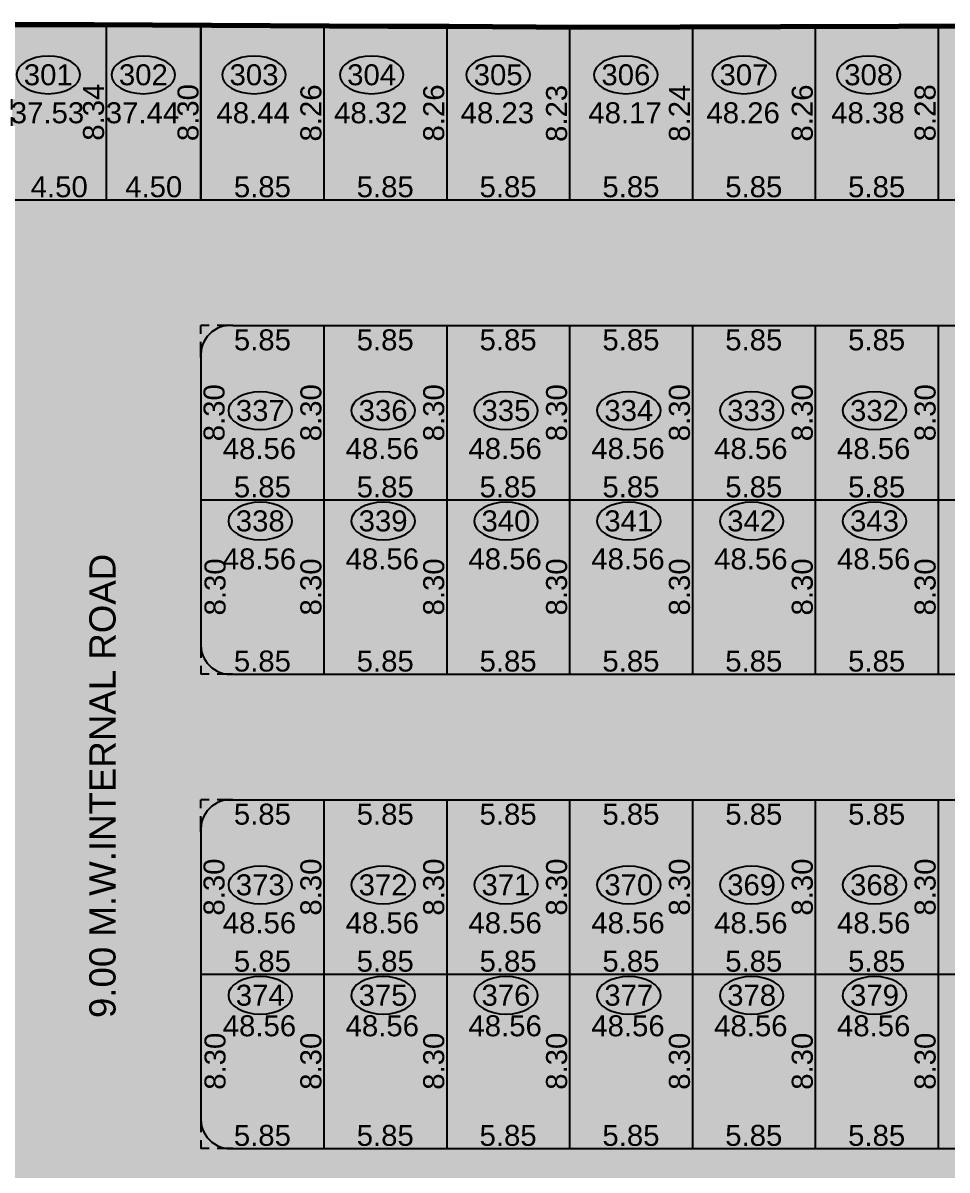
# Model space of a CAD drawing. Header units: millimetres. Extents: x 9625 to 10808, y -1607 to -1252.
# Drawn here: x 10591.9 to 10635.9, y -1369 to -1314.4 of the extents above; entities that cross this region are included whole.
import ezdxf

# ---------------------------------------------------------------- set-up
doc = ezdxf.new("R2010")
doc.units = ezdxf.units.MM
doc.header["$LTSCALE"] = 3
doc.header["$MEASUREMENT"] = 0
doc.header["$PDMODE"] = 35
doc.header["$PDSIZE"] = 1
doc.linetypes.add('HIDDEN', pattern=[0.375, 0.25, -0.125])
doc.layers.get('Defpoints').update_dxf_attribs({"linetype": 'HIDDEN'})
for name, color, linetype in [('DIM', 8, 'HIDDEN'), ('DIM1', 8, 'Continuous'), ('PLOT TEXT', 3, 'Continuous'), ('Text', 3, 'Continuous'), ('WALL', 6, 'Continuous')]:
    doc.layers.add(name, color=color, linetype=linetype)
doc.styles.add('ARIAL', font='arial.ttf')
doc.styles.get("Standard").update_dxf_attribs({"font": 'arial.ttf'})
doc.dimstyles.get("Standard").update_dxf_attribs({"dimtxt": 1, "dimasz": 0, "dimexe": 0, "dimexo": 0, "dimgap": 0.1, "dimtad": 1, "dimzin": 0, "dimdsep": 46, "dimtxsty": 'Standard', "dimcen": 0, "dimse1": 1, "dimse2": 1, "dimsd1": 1, "dimsd2": 1, "dimclrd": 256, "dimclre": 256, "dimclrt": 3, "dimadec": 0, "dimazin": 0, "dimtfac": 1, "dimtix": 1, "dimtofl": 0, "dimtmove": 2, "dimatfit": 3, "dimfxl": 1, "dimtolj": 1, "dimtzin": 0, "dimlwd": -1, "dimlwe": -1, "dimarcsym": 0})

# ---------------------------------------------------------------- blocks, each defined once
blk = doc.blocks.new('*D1285')
at = {"layer": 'Defpoints', "color": 0}
for p in [(10635.488, -1322.788), (10641.338, -1322.788), (10641.338, -1322.788)]:
    blk.add_point(p, dxfattribs=at)
at = {"layer": 'DIM1', "color": 3, "insert": (10638.413, -1322.177), "char_height": 1, "attachment_point": 5}
blk.add_mtext('\\A1;5.85', dxfattribs=at)
blk = doc.blocks.new('*D1284')
at = {"layer": 'Defpoints', "color": 0}
for p in [(10629.638, -1322.788), (10635.488, -1322.788), (10635.488, -1322.788)]:
    blk.add_point(p, dxfattribs=at)
at = {"layer": 'DIM1', "color": 3, "insert": (10632.563, -1322.177), "char_height": 1, "attachment_point": 5}
blk.add_mtext('\\A1;5.85', dxfattribs=at)
blk = doc.blocks.new('*D1283')
at = {"layer": 'Defpoints', "color": 0}
for p in [(10623.788, -1322.788), (10629.638, -1322.788), (10629.638, -1322.788)]:
    blk.add_point(p, dxfattribs=at)
at = {"layer": 'DIM1', "color": 3, "insert": (10626.713, -1322.177), "char_height": 1, "attachment_point": 5}
blk.add_mtext('\\A1;5.85', dxfattribs=at)
blk = doc.blocks.new('*D1282')
at = {"layer": 'Defpoints', "color": 0}
for p in [(10617.938, -1322.788), (10623.788, -1322.788), (10623.788, -1322.788)]:
    blk.add_point(p, dxfattribs=at)
at = {"layer": 'DIM1', "color": 3, "insert": (10620.863, -1322.177), "char_height": 1, "attachment_point": 5}
blk.add_mtext('\\A1;5.85', dxfattribs=at)
blk = doc.blocks.new('*D1281')
at = {"layer": 'Defpoints', "color": 0}
for p in [(10612.088, -1322.788), (10617.938, -1322.788), (10617.938, -1322.788)]:
    blk.add_point(p, dxfattribs=at)
at = {"layer": 'DIM1', "color": 3, "insert": (10615.013, -1322.177), "char_height": 1, "attachment_point": 5}
blk.add_mtext('\\A1;5.85', dxfattribs=at)
blk = doc.blocks.new('*D1280')
at = {"layer": 'Defpoints', "color": 0}
for p in [(10606.238, -1322.788), (10612.088, -1322.788), (10612.088, -1322.788)]:
    blk.add_point(p, dxfattribs=at)
at = {"layer": 'DIM1', "color": 3, "insert": (10609.163, -1322.177), "char_height": 1, "attachment_point": 5}
blk.add_mtext('\\A1;5.85', dxfattribs=at)
blk = doc.blocks.new('*D1279')
at = {"layer": 'Defpoints', "color": 0}
for p in [(10600.388, -1322.788), (10606.238, -1322.788), (10606.238, -1322.788)]:
    blk.add_point(p, dxfattribs=at)
at = {"layer": 'DIM1', "color": 3, "insert": (10603.313, -1322.177), "char_height": 1, "attachment_point": 5}
blk.add_mtext('\\A1;5.85', dxfattribs=at)
blk = doc.blocks.new('*D1267')
at = {"layer": 'Defpoints', "color": 0}
for p in [(10635.488, -1314.509), (10635.488, -1322.788), (10635.488, -1322.788)]:
    blk.add_point(p, dxfattribs=at)
at = {"layer": 'DIM1', "color": 3, "insert": (10634.878, -1318.648), "char_height": 1, "attachment_point": 5, "rotation": 90}
blk.add_mtext('\\A1;8.28', dxfattribs=at)
blk = doc.blocks.new('*D1266')
at = {"layer": 'Defpoints', "color": 0}
for p in [(10629.638, -1314.528), (10629.638, -1322.788), (10629.638, -1322.788)]:
    blk.add_point(p, dxfattribs=at)
at = {"layer": 'DIM1', "color": 3, "insert": (10629.028, -1318.658), "char_height": 1, "attachment_point": 5, "rotation": 90}
blk.add_mtext('\\A1;8.26', dxfattribs=at)
blk = doc.blocks.new('*D1265')
at = {"layer": 'Defpoints', "color": 0}
for p in [(10623.788, -1314.547), (10623.788, -1322.788), (10623.788, -1322.788)]:
    blk.add_point(p, dxfattribs=at)
at = {"layer": 'DIM1', "color": 3, "insert": (10623.178, -1318.667), "char_height": 1, "attachment_point": 5, "rotation": 90}
blk.add_mtext('\\A1;8.24', dxfattribs=at)
blk = doc.blocks.new('*D1264')
at = {"layer": 'Defpoints', "color": 0}
for p in [(10617.938, -1314.561), (10617.938, -1314.561), (10617.938, -1322.788)]:
    blk.add_point(p, dxfattribs=at)
at = {"layer": 'DIM1', "color": 3, "insert": (10617.328, -1318.674), "char_height": 1, "attachment_point": 5, "rotation": 90}
blk.add_mtext('\\A1;8.23', dxfattribs=at)
blk = doc.blocks.new('*D1263')
at = {"layer": 'Defpoints', "color": 0}
for p in [(10612.088, -1314.523), (10612.088, -1314.523), (10612.088, -1322.788)]:
    blk.add_point(p, dxfattribs=at)
at = {"layer": 'DIM1', "color": 3, "insert": (10611.478, -1318.655), "char_height": 1, "attachment_point": 5, "rotation": 90}
blk.add_mtext('\\A1;8.26', dxfattribs=at)
blk = doc.blocks.new('*D1262')
at = {"layer": 'Defpoints', "color": 0}
for p in [(10606.238, -1314.523), (10606.238, -1314.523), (10606.238, -1322.788)]:
    blk.add_point(p, dxfattribs=at)
at = {"layer": 'DIM1', "color": 3, "insert": (10605.628, -1318.655), "char_height": 1, "attachment_point": 5, "rotation": 90}
blk.add_mtext('\\A1;8.26', dxfattribs=at)
blk = doc.blocks.new('*D1261')
at = {"layer": 'Defpoints', "color": 0}
for p in [(10595.888, -1322.788), (10600.388, -1322.788), (10600.388, -1322.788)]:
    blk.add_point(p, dxfattribs=at)
at = {"layer": 'DIM1', "color": 3, "insert": (10598.138, -1322.177), "char_height": 1, "attachment_point": 5}
blk.add_mtext('\\A1;4.50', dxfattribs=at)
blk = doc.blocks.new('*D1260')
at = {"layer": 'Defpoints', "color": 0}
for p in [(10595.888, -1314.448), (10595.888, -1314.448), (10595.888, -1322.788)]:
    blk.add_point(p, dxfattribs=at)
at = {"layer": 'DIM1', "color": 3, "insert": (10595.278, -1318.618), "char_height": 1, "attachment_point": 5, "rotation": 90}
blk.add_mtext('\\A1;8.34', dxfattribs=at)
blk = doc.blocks.new('*D1259')
at = {"layer": 'Defpoints', "color": 0}
for p in [(10591.388, -1322.788), (10595.888, -1322.788), (10595.888, -1322.788)]:
    blk.add_point(p, dxfattribs=at)
at = {"layer": 'DIM1', "color": 3, "insert": (10593.638, -1322.177), "char_height": 1, "attachment_point": 5}
blk.add_mtext('\\A1;4.50', dxfattribs=at)
blk = doc.blocks.new('*D1205')
at = {"layer": 'Defpoints', "color": 0}
for p in [(10635.488, -1337.088), (10641.338, -1337.088), (10641.338, -1337.088)]:
    blk.add_point(p, dxfattribs=at)
at = {"layer": 'DIM1', "color": 3, "insert": (10638.413, -1336.477), "char_height": 1, "attachment_point": 5}
blk.add_mtext('\\A1;5.85', dxfattribs=at)
blk = doc.blocks.new('*D1204')
at = {"layer": 'Defpoints', "color": 0}
for p in [(10635.488, -1328.788), (10641.338, -1328.788), (10641.338, -1328.788)]:
    blk.add_point(p, dxfattribs=at)
at = {"layer": 'DIM1', "color": 3, "insert": (10638.413, -1329.472), "char_height": 1, "attachment_point": 5}
blk.add_mtext('\\A1;5.85', dxfattribs=at)
blk = doc.blocks.new('*D1201')
at = {"layer": 'Defpoints', "color": 0}
for p in [(10635.488, -1345.388), (10641.338, -1345.388), (10641.338, -1345.388)]:
    blk.add_point(p, dxfattribs=at)
at = {"layer": 'DIM1', "color": 3, "insert": (10638.413, -1344.777), "char_height": 1, "attachment_point": 5}
blk.add_mtext('\\A1;5.85', dxfattribs=at)
blk = doc.blocks.new('*D1200')
at = {"layer": 'Defpoints', "color": 0}
for p in [(10629.638, -1337.088), (10635.488, -1337.088), (10635.488, -1337.088)]:
    blk.add_point(p, dxfattribs=at)
at = {"layer": 'DIM1', "color": 3, "insert": (10632.563, -1336.477), "char_height": 1, "attachment_point": 5}
blk.add_mtext('\\A1;5.85', dxfattribs=at)
blk = doc.blocks.new('*D1199')
at = {"layer": 'Defpoints', "color": 0}
for p in [(10629.638, -1328.788), (10635.488, -1328.788), (10635.488, -1328.788)]:
    blk.add_point(p, dxfattribs=at)
at = {"layer": 'DIM1', "color": 3, "insert": (10632.563, -1329.472), "char_height": 1, "attachment_point": 5}
blk.add_mtext('\\A1;5.85', dxfattribs=at)
blk = doc.blocks.new('*D1198')
at = {"layer": 'Defpoints', "color": 0}
for p in [(10635.488, -1328.788), (10635.488, -1328.788), (10635.488, -1337.088)]:
    blk.add_point(p, dxfattribs=at)
at = {"layer": 'DIM1', "color": 3, "insert": (10634.878, -1332.938), "char_height": 1, "attachment_point": 5, "rotation": 90}
blk.add_mtext('\\A1;8.30', dxfattribs=at)
blk = doc.blocks.new('*D1197')
at = {"layer": 'Defpoints', "color": 0}
for p in [(10635.488, -1337.088), (10635.488, -1337.088), (10635.488, -1345.388)]:
    blk.add_point(p, dxfattribs=at)
at = {"layer": 'DIM1', "color": 3, "insert": (10634.878, -1341.238), "char_height": 1, "attachment_point": 5, "rotation": 90}
blk.add_mtext('\\A1;8.30', dxfattribs=at)
blk = doc.blocks.new('*D1196')
at = {"layer": 'Defpoints', "color": 0}
for p in [(10629.638, -1345.388), (10635.488, -1345.388), (10635.488, -1345.388)]:
    blk.add_point(p, dxfattribs=at)
at = {"layer": 'DIM1', "color": 3, "insert": (10632.563, -1344.777), "char_height": 1, "attachment_point": 5}
blk.add_mtext('\\A1;5.85', dxfattribs=at)
blk = doc.blocks.new('*D1195')
at = {"layer": 'Defpoints', "color": 0}
for p in [(10623.788, -1337.088), (10629.638, -1337.088), (10629.638, -1337.088)]:
    blk.add_point(p, dxfattribs=at)
at = {"layer": 'DIM1', "color": 3, "insert": (10626.713, -1336.477), "char_height": 1, "attachment_point": 5}
blk.add_mtext('\\A1;5.85', dxfattribs=at)
blk = doc.blocks.new('*D1194')
at = {"layer": 'Defpoints', "color": 0}
for p in [(10623.788, -1328.788), (10629.638, -1328.788), (10629.638, -1328.788)]:
    blk.add_point(p, dxfattribs=at)
at = {"layer": 'DIM1', "color": 3, "insert": (10626.713, -1329.472), "char_height": 1, "attachment_point": 5}
blk.add_mtext('\\A1;5.85', dxfattribs=at)
blk = doc.blocks.new('*D1193')
at = {"layer": 'Defpoints', "color": 0}
for p in [(10629.638, -1328.788), (10629.638, -1328.788), (10629.638, -1337.088)]:
    blk.add_point(p, dxfattribs=at)
at = {"layer": 'DIM1', "color": 3, "insert": (10629.028, -1332.938), "char_height": 1, "attachment_point": 5, "rotation": 90}
blk.add_mtext('\\A1;8.30', dxfattribs=at)
blk = doc.blocks.new('*D1192')
at = {"layer": 'Defpoints', "color": 0}
for p in [(10629.638, -1337.088), (10629.638, -1337.088), (10629.638, -1345.388)]:
    blk.add_point(p, dxfattribs=at)
at = {"layer": 'DIM1', "color": 3, "insert": (10629.028, -1341.238), "char_height": 1, "attachment_point": 5, "rotation": 90}
blk.add_mtext('\\A1;8.30', dxfattribs=at)
blk = doc.blocks.new('*D1191')
at = {"layer": 'Defpoints', "color": 0}
for p in [(10623.788, -1345.388), (10629.638, -1345.388), (10629.638, -1345.388)]:
    blk.add_point(p, dxfattribs=at)
at = {"layer": 'DIM1', "color": 3, "insert": (10626.713, -1344.777), "char_height": 1, "attachment_point": 5}
blk.add_mtext('\\A1;5.85', dxfattribs=at)
blk = doc.blocks.new('*D1190')
at = {"layer": 'Defpoints', "color": 0}
for p in [(10617.938, -1337.088), (10623.788, -1337.088), (10623.788, -1337.088)]:
    blk.add_point(p, dxfattribs=at)
at = {"layer": 'DIM1', "color": 3, "insert": (10620.863, -1336.477), "char_height": 1, "attachment_point": 5}
blk.add_mtext('\\A1;5.85', dxfattribs=at)
blk = doc.blocks.new('*D1189')
at = {"layer": 'Defpoints', "color": 0}
for p in [(10617.938, -1328.788), (10623.788, -1328.788), (10623.788, -1328.788)]:
    blk.add_point(p, dxfattribs=at)
at = {"layer": 'DIM1', "color": 3, "insert": (10620.863, -1329.472), "char_height": 1, "attachment_point": 5}
blk.add_mtext('\\A1;5.85', dxfattribs=at)
blk = doc.blocks.new('*D1188')
at = {"layer": 'Defpoints', "color": 0}
for p in [(10623.788, -1328.788), (10623.788, -1328.788), (10623.788, -1337.088)]:
    blk.add_point(p, dxfattribs=at)
at = {"layer": 'DIM1', "color": 3, "insert": (10623.178, -1332.938), "char_height": 1, "attachment_point": 5, "rotation": 90}
blk.add_mtext('\\A1;8.30', dxfattribs=at)
blk = doc.blocks.new('*D1187')
at = {"layer": 'Defpoints', "color": 0}
for p in [(10623.788, -1337.088), (10623.788, -1337.088), (10623.788, -1345.388)]:
    blk.add_point(p, dxfattribs=at)
at = {"layer": 'DIM1', "color": 3, "insert": (10623.178, -1341.238), "char_height": 1, "attachment_point": 5, "rotation": 90}
blk.add_mtext('\\A1;8.30', dxfattribs=at)
blk = doc.blocks.new('*D1186')
at = {"layer": 'Defpoints', "color": 0}
for p in [(10617.938, -1345.388), (10623.788, -1345.388), (10623.788, -1345.388)]:
    blk.add_point(p, dxfattribs=at)
at = {"layer": 'DIM1', "color": 3, "insert": (10620.863, -1344.777), "char_height": 1, "attachment_point": 5}
blk.add_mtext('\\A1;5.85', dxfattribs=at)
blk = doc.blocks.new('*D1185')
at = {"layer": 'Defpoints', "color": 0}
for p in [(10612.088, -1337.088), (10617.938, -1337.088), (10617.938, -1337.088)]:
    blk.add_point(p, dxfattribs=at)
at = {"layer": 'DIM1', "color": 3, "insert": (10615.013, -1336.477), "char_height": 1, "attachment_point": 5}
blk.add_mtext('\\A1;5.85', dxfattribs=at)
blk = doc.blocks.new('*D1184')
at = {"layer": 'Defpoints', "color": 0}
for p in [(10612.088, -1328.788), (10617.938, -1328.788), (10617.938, -1328.788)]:
    blk.add_point(p, dxfattribs=at)
at = {"layer": 'DIM1', "color": 3, "insert": (10615.013, -1329.472), "char_height": 1, "attachment_point": 5}
blk.add_mtext('\\A1;5.85', dxfattribs=at)
blk = doc.blocks.new('*D1183')
at = {"layer": 'Defpoints', "color": 0}
for p in [(10617.938, -1328.788), (10617.938, -1328.788), (10617.938, -1337.088)]:
    blk.add_point(p, dxfattribs=at)
at = {"layer": 'DIM1', "color": 3, "insert": (10617.328, -1332.938), "char_height": 1, "attachment_point": 5, "rotation": 90}
blk.add_mtext('\\A1;8.30', dxfattribs=at)
blk = doc.blocks.new('*D1182')
at = {"layer": 'Defpoints', "color": 0}
for p in [(10617.938, -1337.088), (10617.938, -1337.088), (10617.938, -1345.388)]:
    blk.add_point(p, dxfattribs=at)
at = {"layer": 'DIM1', "color": 3, "insert": (10617.328, -1341.238), "char_height": 1, "attachment_point": 5, "rotation": 90}
blk.add_mtext('\\A1;8.30', dxfattribs=at)
blk = doc.blocks.new('*D1181')
at = {"layer": 'Defpoints', "color": 0}
for p in [(10612.088, -1345.388), (10617.938, -1345.388), (10617.938, -1345.388)]:
    blk.add_point(p, dxfattribs=at)
at = {"layer": 'DIM1', "color": 3, "insert": (10615.013, -1344.777), "char_height": 1, "attachment_point": 5}
blk.add_mtext('\\A1;5.85', dxfattribs=at)
blk = doc.blocks.new('*D1180')
at = {"layer": 'Defpoints', "color": 0}
for p in [(10606.238, -1337.088), (10612.088, -1337.088), (10612.088, -1337.088)]:
    blk.add_point(p, dxfattribs=at)
at = {"layer": 'DIM1', "color": 3, "insert": (10609.163, -1336.477), "char_height": 1, "attachment_point": 5}
blk.add_mtext('\\A1;5.85', dxfattribs=at)
blk = doc.blocks.new('*D1179')
at = {"layer": 'Defpoints', "color": 0}
for p in [(10606.238, -1328.788), (10612.088, -1328.788), (10612.088, -1328.788)]:
    blk.add_point(p, dxfattribs=at)
at = {"layer": 'DIM1', "color": 3, "insert": (10609.163, -1329.472), "char_height": 1, "attachment_point": 5}
blk.add_mtext('\\A1;5.85', dxfattribs=at)
blk = doc.blocks.new('*D1178')
at = {"layer": 'Defpoints', "color": 0}
for p in [(10612.088, -1328.788), (10612.088, -1328.788), (10612.088, -1337.088)]:
    blk.add_point(p, dxfattribs=at)
at = {"layer": 'DIM1', "color": 3, "insert": (10611.478, -1332.938), "char_height": 1, "attachment_point": 5, "rotation": 90}
blk.add_mtext('\\A1;8.30', dxfattribs=at)
blk = doc.blocks.new('*D1177')
at = {"layer": 'Defpoints', "color": 0}
for p in [(10612.088, -1337.088), (10612.088, -1337.088), (10612.088, -1345.388)]:
    blk.add_point(p, dxfattribs=at)
at = {"layer": 'DIM1', "color": 3, "insert": (10611.478, -1341.238), "char_height": 1, "attachment_point": 5, "rotation": 90}
blk.add_mtext('\\A1;8.30', dxfattribs=at)
blk = doc.blocks.new('*D1176')
at = {"layer": 'Defpoints', "color": 0}
for p in [(10606.238, -1345.388), (10612.088, -1345.388), (10612.088, -1345.388)]:
    blk.add_point(p, dxfattribs=at)
at = {"layer": 'DIM1', "color": 3, "insert": (10609.163, -1344.777), "char_height": 1, "attachment_point": 5}
blk.add_mtext('\\A1;5.85', dxfattribs=at)
blk = doc.blocks.new('*D1175')
at = {"layer": 'Defpoints', "color": 0}
for p in [(10600.388, -1337.088), (10600.388, -1345.388), (10600.388, -1345.388)]:
    blk.add_point(p, dxfattribs=at)
at = {"layer": 'DIM1', "color": 3, "insert": (10601.064, -1341.238), "char_height": 1, "attachment_point": 5, "rotation": 90}
blk.add_mtext('\\A1;8.30', dxfattribs=at)
blk = doc.blocks.new('*D1174')
at = {"layer": 'Defpoints', "color": 0}
for p in [(10600.388, -1328.788), (10600.388, -1328.788), (10600.388, -1337.088)]:
    blk.add_point(p, dxfattribs=at)
at = {"layer": 'DIM1', "color": 3, "insert": (10601.017, -1332.938), "char_height": 1, "attachment_point": 5, "rotation": 90}
blk.add_mtext('\\A1;8.30', dxfattribs=at)
blk = doc.blocks.new('*D1173')
at = {"layer": 'Defpoints', "color": 0}
for p in [(10600.388, -1328.788), (10606.238, -1328.788), (10606.238, -1328.788)]:
    blk.add_point(p, dxfattribs=at)
at = {"layer": 'DIM1', "color": 3, "insert": (10603.313, -1329.472), "char_height": 1, "attachment_point": 5}
blk.add_mtext('\\A1;5.85', dxfattribs=at)
blk = doc.blocks.new('*D1172')
at = {"layer": 'Defpoints', "color": 0}
for p in [(10600.388, -1337.088), (10606.238, -1337.088), (10606.238, -1337.088)]:
    blk.add_point(p, dxfattribs=at)
at = {"layer": 'DIM1', "color": 3, "insert": (10603.313, -1336.477), "char_height": 1, "attachment_point": 5}
blk.add_mtext('\\A1;5.85', dxfattribs=at)
blk = doc.blocks.new('*D1171')
at = {"layer": 'Defpoints', "color": 0}
for p in [(10606.238, -1328.788), (10606.238, -1328.788), (10606.238, -1337.088)]:
    blk.add_point(p, dxfattribs=at)
at = {"layer": 'DIM1', "color": 3, "insert": (10605.628, -1332.938), "char_height": 1, "attachment_point": 5, "rotation": 90}
blk.add_mtext('\\A1;8.30', dxfattribs=at)
blk = doc.blocks.new('*D1170')
at = {"layer": 'Defpoints', "color": 0}
for p in [(10606.238, -1337.088), (10606.238, -1337.088), (10606.238, -1345.388)]:
    blk.add_point(p, dxfattribs=at)
at = {"layer": 'DIM1', "color": 3, "insert": (10605.628, -1341.238), "char_height": 1, "attachment_point": 5, "rotation": 90}
blk.add_mtext('\\A1;8.30', dxfattribs=at)
blk = doc.blocks.new('*D1169')
at = {"layer": 'Defpoints', "color": 0}
for p in [(10600.388, -1345.388), (10606.238, -1345.388), (10606.238, -1345.388)]:
    blk.add_point(p, dxfattribs=at)
at = {"layer": 'DIM1', "color": 3, "insert": (10603.313, -1344.777), "char_height": 1, "attachment_point": 5}
blk.add_mtext('\\A1;5.85', dxfattribs=at)
blk = doc.blocks.new('*D1115')
at = {"layer": 'Defpoints', "color": 0}
for p in [(10635.488, -1351.388), (10641.338, -1351.388), (10641.338, -1351.388)]:
    blk.add_point(p, dxfattribs=at)
at = {"layer": 'DIM1', "color": 3, "insert": (10638.413, -1352.072), "char_height": 1, "attachment_point": 5}
blk.add_mtext('\\A1;5.85', dxfattribs=at)
blk = doc.blocks.new('*D1114')
at = {"layer": 'Defpoints', "color": 0}
for p in [(10635.488, -1359.688), (10641.338, -1359.688), (10641.338, -1359.688)]:
    blk.add_point(p, dxfattribs=at)
at = {"layer": 'DIM1', "color": 3, "insert": (10638.413, -1359.077), "char_height": 1, "attachment_point": 5}
blk.add_mtext('\\A1;5.85', dxfattribs=at)
blk = doc.blocks.new('*D1111')
at = {"layer": 'Defpoints', "color": 0}
for p in [(10635.488, -1367.988), (10641.338, -1367.988), (10641.338, -1367.988)]:
    blk.add_point(p, dxfattribs=at)
at = {"layer": 'DIM1', "color": 3, "insert": (10638.413, -1367.377), "char_height": 1, "attachment_point": 5}
blk.add_mtext('\\A1;5.85', dxfattribs=at)
blk = doc.blocks.new('*D1110')
at = {"layer": 'Defpoints', "color": 0}
for p in [(10629.638, -1351.388), (10635.488, -1351.388), (10635.488, -1351.388)]:
    blk.add_point(p, dxfattribs=at)
at = {"layer": 'DIM1', "color": 3, "insert": (10632.563, -1352.072), "char_height": 1, "attachment_point": 5}
blk.add_mtext('\\A1;5.85', dxfattribs=at)
blk = doc.blocks.new('*D1109')
at = {"layer": 'Defpoints', "color": 0}
for p in [(10629.638, -1359.688), (10635.488, -1359.688), (10635.488, -1359.688)]:
    blk.add_point(p, dxfattribs=at)
at = {"layer": 'DIM1', "color": 3, "insert": (10632.563, -1359.077), "char_height": 1, "attachment_point": 5}
blk.add_mtext('\\A1;5.85', dxfattribs=at)
blk = doc.blocks.new('*D1108')
at = {"layer": 'Defpoints', "color": 0}
for p in [(10635.488, -1351.388), (10635.488, -1351.388), (10635.488, -1359.688)]:
    blk.add_point(p, dxfattribs=at)
at = {"layer": 'DIM1', "color": 3, "insert": (10634.878, -1355.538), "char_height": 1, "attachment_point": 5, "rotation": 90}
blk.add_mtext('\\A1;8.30', dxfattribs=at)
blk = doc.blocks.new('*D1107')
at = {"layer": 'Defpoints', "color": 0}
for p in [(10635.488, -1359.688), (10635.488, -1359.688), (10635.488, -1367.988)]:
    blk.add_point(p, dxfattribs=at)
at = {"layer": 'DIM1', "color": 3, "insert": (10634.878, -1363.838), "char_height": 1, "attachment_point": 5, "rotation": 90}
blk.add_mtext('\\A1;8.30', dxfattribs=at)
blk = doc.blocks.new('*D1106')
at = {"layer": 'Defpoints', "color": 0}
for p in [(10629.638, -1367.988), (10635.488, -1367.988), (10635.488, -1367.988)]:
    blk.add_point(p, dxfattribs=at)
at = {"layer": 'DIM1', "color": 3, "insert": (10632.563, -1367.377), "char_height": 1, "attachment_point": 5}
blk.add_mtext('\\A1;5.85', dxfattribs=at)
blk = doc.blocks.new('*D1105')
at = {"layer": 'Defpoints', "color": 0}
for p in [(10623.788, -1351.388), (10629.638, -1351.388), (10629.638, -1351.388)]:
    blk.add_point(p, dxfattribs=at)
at = {"layer": 'DIM1', "color": 3, "insert": (10626.713, -1352.072), "char_height": 1, "attachment_point": 5}
blk.add_mtext('\\A1;5.85', dxfattribs=at)
blk = doc.blocks.new('*D1104')
at = {"layer": 'Defpoints', "color": 0}
for p in [(10623.788, -1359.688), (10629.638, -1359.688), (10629.638, -1359.688)]:
    blk.add_point(p, dxfattribs=at)
at = {"layer": 'DIM1', "color": 3, "insert": (10626.713, -1359.077), "char_height": 1, "attachment_point": 5}
blk.add_mtext('\\A1;5.85', dxfattribs=at)
blk = doc.blocks.new('*D1103')
at = {"layer": 'Defpoints', "color": 0}
for p in [(10629.638, -1351.388), (10629.638, -1351.388), (10629.638, -1359.688)]:
    blk.add_point(p, dxfattribs=at)
at = {"layer": 'DIM1', "color": 3, "insert": (10629.028, -1355.538), "char_height": 1, "attachment_point": 5, "rotation": 90}
blk.add_mtext('\\A1;8.30', dxfattribs=at)
blk = doc.blocks.new('*D1102')
at = {"layer": 'Defpoints', "color": 0}
for p in [(10629.638, -1359.688), (10629.638, -1359.688), (10629.638, -1367.988)]:
    blk.add_point(p, dxfattribs=at)
at = {"layer": 'DIM1', "color": 3, "insert": (10629.028, -1363.838), "char_height": 1, "attachment_point": 5, "rotation": 90}
blk.add_mtext('\\A1;8.30', dxfattribs=at)
blk = doc.blocks.new('*D1101')
at = {"layer": 'Defpoints', "color": 0}
for p in [(10623.788, -1367.988), (10629.638, -1367.988), (10629.638, -1367.988)]:
    blk.add_point(p, dxfattribs=at)
at = {"layer": 'DIM1', "color": 3, "insert": (10626.713, -1367.377), "char_height": 1, "attachment_point": 5}
blk.add_mtext('\\A1;5.85', dxfattribs=at)
blk = doc.blocks.new('*D1100')
at = {"layer": 'Defpoints', "color": 0}
for p in [(10617.938, -1351.388), (10623.788, -1351.388), (10623.788, -1351.388)]:
    blk.add_point(p, dxfattribs=at)
at = {"layer": 'DIM1', "color": 3, "insert": (10620.863, -1352.072), "char_height": 1, "attachment_point": 5}
blk.add_mtext('\\A1;5.85', dxfattribs=at)
blk = doc.blocks.new('*D1099')
at = {"layer": 'Defpoints', "color": 0}
for p in [(10617.938, -1359.688), (10623.788, -1359.688), (10623.788, -1359.688)]:
    blk.add_point(p, dxfattribs=at)
at = {"layer": 'DIM1', "color": 3, "insert": (10620.863, -1359.077), "char_height": 1, "attachment_point": 5}
blk.add_mtext('\\A1;5.85', dxfattribs=at)
blk = doc.blocks.new('*D1098')
at = {"layer": 'Defpoints', "color": 0}
for p in [(10623.788, -1351.388), (10623.788, -1351.388), (10623.788, -1359.688)]:
    blk.add_point(p, dxfattribs=at)
at = {"layer": 'DIM1', "color": 3, "insert": (10623.178, -1355.538), "char_height": 1, "attachment_point": 5, "rotation": 90}
blk.add_mtext('\\A1;8.30', dxfattribs=at)
blk = doc.blocks.new('*D1097')
at = {"layer": 'Defpoints', "color": 0}
for p in [(10623.788, -1359.688), (10623.788, -1359.688), (10623.788, -1367.988)]:
    blk.add_point(p, dxfattribs=at)
at = {"layer": 'DIM1', "color": 3, "insert": (10623.178, -1363.838), "char_height": 1, "attachment_point": 5, "rotation": 90}
blk.add_mtext('\\A1;8.30', dxfattribs=at)
blk = doc.blocks.new('*D1096')
at = {"layer": 'Defpoints', "color": 0}
for p in [(10617.938, -1367.988), (10623.788, -1367.988), (10623.788, -1367.988)]:
    blk.add_point(p, dxfattribs=at)
at = {"layer": 'DIM1', "color": 3, "insert": (10620.863, -1367.377), "char_height": 1, "attachment_point": 5}
blk.add_mtext('\\A1;5.85', dxfattribs=at)
blk = doc.blocks.new('*D1095')
at = {"layer": 'Defpoints', "color": 0}
for p in [(10612.088, -1351.388), (10617.938, -1351.388), (10617.938, -1351.388)]:
    blk.add_point(p, dxfattribs=at)
at = {"layer": 'DIM1', "color": 3, "insert": (10615.013, -1352.072), "char_height": 1, "attachment_point": 5}
blk.add_mtext('\\A1;5.85', dxfattribs=at)
blk = doc.blocks.new('*D1094')
at = {"layer": 'Defpoints', "color": 0}
for p in [(10612.088, -1359.688), (10617.938, -1359.688), (10617.938, -1359.688)]:
    blk.add_point(p, dxfattribs=at)
at = {"layer": 'DIM1', "color": 3, "insert": (10615.013, -1359.077), "char_height": 1, "attachment_point": 5}
blk.add_mtext('\\A1;5.85', dxfattribs=at)
blk = doc.blocks.new('*D1093')
at = {"layer": 'Defpoints', "color": 0}
for p in [(10617.938, -1351.388), (10617.938, -1351.388), (10617.938, -1359.688)]:
    blk.add_point(p, dxfattribs=at)
at = {"layer": 'DIM1', "color": 3, "insert": (10617.328, -1355.538), "char_height": 1, "attachment_point": 5, "rotation": 90}
blk.add_mtext('\\A1;8.30', dxfattribs=at)
blk = doc.blocks.new('*D1092')
at = {"layer": 'Defpoints', "color": 0}
for p in [(10617.938, -1359.688), (10617.938, -1359.688), (10617.938, -1367.988)]:
    blk.add_point(p, dxfattribs=at)
at = {"layer": 'DIM1', "color": 3, "insert": (10617.328, -1363.838), "char_height": 1, "attachment_point": 5, "rotation": 90}
blk.add_mtext('\\A1;8.30', dxfattribs=at)
blk = doc.blocks.new('*D1091')
at = {"layer": 'Defpoints', "color": 0}
for p in [(10612.088, -1367.988), (10617.938, -1367.988), (10617.938, -1367.988)]:
    blk.add_point(p, dxfattribs=at)
at = {"layer": 'DIM1', "color": 3, "insert": (10615.013, -1367.377), "char_height": 1, "attachment_point": 5}
blk.add_mtext('\\A1;5.85', dxfattribs=at)
blk = doc.blocks.new('*D1090')
at = {"layer": 'Defpoints', "color": 0}
for p in [(10606.238, -1351.388), (10612.088, -1351.388), (10612.088, -1351.388)]:
    blk.add_point(p, dxfattribs=at)
at = {"layer": 'DIM1', "color": 3, "insert": (10609.163, -1352.072), "char_height": 1, "attachment_point": 5}
blk.add_mtext('\\A1;5.85', dxfattribs=at)
blk = doc.blocks.new('*D1089')
at = {"layer": 'Defpoints', "color": 0}
for p in [(10606.238, -1359.688), (10612.088, -1359.688), (10612.088, -1359.688)]:
    blk.add_point(p, dxfattribs=at)
at = {"layer": 'DIM1', "color": 3, "insert": (10609.163, -1359.077), "char_height": 1, "attachment_point": 5}
blk.add_mtext('\\A1;5.85', dxfattribs=at)
blk = doc.blocks.new('*D1088')
at = {"layer": 'Defpoints', "color": 0}
for p in [(10612.088, -1351.388), (10612.088, -1351.388), (10612.088, -1359.688)]:
    blk.add_point(p, dxfattribs=at)
at = {"layer": 'DIM1', "color": 3, "insert": (10611.478, -1355.538), "char_height": 1, "attachment_point": 5, "rotation": 90}
blk.add_mtext('\\A1;8.30', dxfattribs=at)
blk = doc.blocks.new('*D1087')
at = {"layer": 'Defpoints', "color": 0}
for p in [(10612.088, -1359.688), (10612.088, -1359.688), (10612.088, -1367.988)]:
    blk.add_point(p, dxfattribs=at)
at = {"layer": 'DIM1', "color": 3, "insert": (10611.478, -1363.838), "char_height": 1, "attachment_point": 5, "rotation": 90}
blk.add_mtext('\\A1;8.30', dxfattribs=at)
blk = doc.blocks.new('*D1086')
at = {"layer": 'Defpoints', "color": 0}
for p in [(10606.238, -1367.988), (10612.088, -1367.988), (10612.088, -1367.988)]:
    blk.add_point(p, dxfattribs=at)
at = {"layer": 'DIM1', "color": 3, "insert": (10609.163, -1367.377), "char_height": 1, "attachment_point": 5}
blk.add_mtext('\\A1;5.85', dxfattribs=at)
blk = doc.blocks.new('*D1085')
at = {"layer": 'Defpoints', "color": 0}
for p in [(10600.388, -1359.688), (10600.388, -1367.988), (10600.388, -1367.988)]:
    blk.add_point(p, dxfattribs=at)
at = {"layer": 'DIM1', "color": 3, "insert": (10601.064, -1363.838), "char_height": 1, "attachment_point": 5, "rotation": 90}
blk.add_mtext('\\A1;8.30', dxfattribs=at)
blk = doc.blocks.new('*D1084')
at = {"layer": 'Defpoints', "color": 0}
for p in [(10600.388, -1351.388), (10600.388, -1351.388), (10600.388, -1359.688)]:
    blk.add_point(p, dxfattribs=at)
at = {"layer": 'DIM1', "color": 3, "insert": (10601.017, -1355.538), "char_height": 1, "attachment_point": 5, "rotation": 90}
blk.add_mtext('\\A1;8.30', dxfattribs=at)
blk = doc.blocks.new('*D1083')
at = {"layer": 'Defpoints', "color": 0}
for p in [(10600.388, -1351.388), (10606.238, -1351.388), (10606.238, -1351.388)]:
    blk.add_point(p, dxfattribs=at)
at = {"layer": 'DIM1', "color": 3, "insert": (10603.313, -1352.072), "char_height": 1, "attachment_point": 5}
blk.add_mtext('\\A1;5.85', dxfattribs=at)
blk = doc.blocks.new('*D1082')
at = {"layer": 'Defpoints', "color": 0}
for p in [(10600.388, -1359.688), (10606.238, -1359.688), (10606.238, -1359.688)]:
    blk.add_point(p, dxfattribs=at)
at = {"layer": 'DIM1', "color": 3, "insert": (10603.313, -1359.077), "char_height": 1, "attachment_point": 5}
blk.add_mtext('\\A1;5.85', dxfattribs=at)
blk = doc.blocks.new('*D1081')
at = {"layer": 'Defpoints', "color": 0}
for p in [(10606.238, -1351.388), (10606.238, -1351.388), (10606.238, -1359.688)]:
    blk.add_point(p, dxfattribs=at)
at = {"layer": 'DIM1', "color": 3, "insert": (10605.628, -1355.538), "char_height": 1, "attachment_point": 5, "rotation": 90}
blk.add_mtext('\\A1;8.30', dxfattribs=at)
blk = doc.blocks.new('*D1080')
at = {"layer": 'Defpoints', "color": 0}
for p in [(10606.238, -1359.688), (10606.238, -1359.688), (10606.238, -1367.988)]:
    blk.add_point(p, dxfattribs=at)
at = {"layer": 'DIM1', "color": 3, "insert": (10605.628, -1363.838), "char_height": 1, "attachment_point": 5, "rotation": 90}
blk.add_mtext('\\A1;8.30', dxfattribs=at)
blk = doc.blocks.new('*D1079')
at = {"layer": 'Defpoints', "color": 0}
for p in [(10600.388, -1367.988), (10606.238, -1367.988), (10606.238, -1367.988)]:
    blk.add_point(p, dxfattribs=at)
at = {"layer": 'DIM1', "color": 3, "insert": (10603.313, -1367.377), "char_height": 1, "attachment_point": 5}
blk.add_mtext('\\A1;5.85', dxfattribs=at)
blk = doc.blocks.new('*D195')
at = {"layer": 'Defpoints', "color": 0}
for p in [(10600.388, -1314.488), (10600.388, -1314.488), (10600.388, -1322.788)]:
    blk.add_point(p, dxfattribs=at)
at = {"layer": 'DIM1', "color": 3, "insert": (10599.778, -1318.638), "char_height": 1, "attachment_point": 5, "rotation": 90}
blk.add_mtext('\\A1;8.30', dxfattribs=at)

msp = doc.modelspace()

# ---------------------------------------------------------------- hatches: boundary and pattern name
at = {"layer": 'DIM', "ltscale": 0.05}
h = msp.add_hatch(dxfattribs=at)
h.set_pattern_fill('DOTS', color=252, scale=10)
h.set_pattern_definition([(0, (1937.42874, 14.3402), (0.3125, 0.625), [0, -0.625])])
h.paths.add_polyline_path([(10591.3884, -1376.9876), (10591.3884, -1314.4448), (10595.2988, -1314.4441), (10598.0835, -1314.4605), (10609.3045, -1314.5265), (10612.2053, -1314.5255), (10618.4184, -1314.5638), (10627.9901, -1314.5332), (10639.2451, -1314.4973), (10651.7511, -1314.4821), (10661.9169, -1314.52), (10671.4261, -1314.5106), (10681.2453, -1314.4865), (10689.5005, -1314.4663), (10699.9333, -1314.3662), (10700.1772, -1318.8976), (10700.8669, -1331.7158), (10701.2049, -1340.0641), (10701.3391, -1344.2192), (10702.061, -1352.4772), (10702.156, -1357.49), (10702.3341, -1366.8477), (10702.6807, -1376.9876)])

# ---------------------------------------------------------------- linework, layer by layer
at = {"layer": 'DIM'}
for p in [(10600.3884, -1366.4676), (10601.9084, -1367.9876)]:
    msp.add_line(p, (10600.3884, -1367.9876), dxfattribs=at)
at = {"layer": 'PLOT TEXT', "extrusion": (0, 0, -1)}
for centre in [(10593.1177, -1316.842), (10597.644, -1316.842), (10602.914, -1316.842), (10608.5146, -1316.842), (10614.5408, -1316.842), (10620.6222, -1316.842), (10626.2461, -1316.842), (10632.1849, -1316.842), (10603.2114, -1332.8392), (10609.0614, -1332.8392), (10614.9114, -1332.8392), (10620.7614, -1332.8392), (10626.6114, -1332.8392), (10632.4614, -1332.8392), (10603.2114, -1338.0983), (10609.0614, -1338.0983), (10614.9114, -1338.0983), (10620.7614, -1338.0983), (10626.6114, -1338.0983), (10632.4614, -1338.0983), (10603.2114, -1355.4392), (10609.0614, -1355.4392), (10614.9114, -1355.4392), (10620.7614, -1355.4392), (10626.6114, -1355.4392), (10632.4614, -1355.4392), (10603.2114, -1360.6983), (10609.0614, -1360.6983), (10614.9114, -1360.6983), (10620.7614, -1360.6983), (10626.6114, -1360.6983), (10632.4614, -1360.6983)]:
    msp.add_ellipse(centre, major_axis=(1.5203, 0), ratio=0.5882805, dxfattribs=at)
at = {"layer": 'WALL', "lineweight": 25}
for p, q in [((10595.8884, -1322.7876), (10595.8884, -1314.4476)), ((10600.3884, -1314.474), (10600.3884, -1322.7876)), ((10600.3884, -1314.4876), (10600.3884, -1322.7876)), ((10600.3884, -1322.7876), (10600.3884, -1314.4876)), ((10606.2384, -1314.5229), (10606.2384, -1322.7876)), ((10612.0884, -1314.5229), (10612.0884, -1322.7876)), ((10617.9384, -1314.5608), (10617.9384, -1322.7876)), ((10623.7884, -1314.5466), (10623.7884, -1322.7876)), ((10629.6384, -1314.5279), (10629.6384, -1322.7876)), ((10635.4884, -1314.5093), (10635.4884, -1322.7876)), ((10600.3884, -1315.484), (10600.3884, -1317.9475)), ((10591.3884, -1322.7876), (10693.9884, -1322.7876)), ((10601.9084, -1328.7876), (10693.9884, -1328.7876)), ((10606.2384, -1328.7876), (10606.2384, -1345.3876)), ((10612.0884, -1328.7876), (10612.0884, -1345.3876)), ((10617.9384, -1328.7876), (10617.9384, -1345.3876)), ((10623.7884, -1328.7876), (10623.7884, -1345.3876)), ((10629.6384, -1328.7876), (10629.6384, -1345.3876)), ((10635.4884, -1328.7876), (10635.4884, -1345.3876)), ((10600.3884, -1330.3076), (10600.3884, -1344.1343)), ((10600.3884, -1337.0876), (10701.0844, -1337.0876)), ((10601.6418, -1345.3876), (10693.9884, -1345.3876)), ((10601.6418, -1351.3876), (10693.9884, -1351.3876)), ((10606.2384, -1351.3876), (10606.2384, -1367.9876)), ((10612.0884, -1351.3876), (10612.0884, -1367.9876)), ((10617.9384, -1351.3876), (10617.9384, -1367.9876)), ((10623.7884, -1351.3876), (10623.7884, -1367.9876)), ((10629.6384, -1351.3876), (10629.6384, -1367.9876)), ((10635.4884, -1351.3876), (10635.4884, -1367.9876)), ((10600.3884, -1352.641), (10600.3884, -1366.7343)), ((10600.3884, -1359.6876), (10702.1978, -1359.6876)), ((10601.6418, -1367.9876), (10702.373, -1367.9876))]:
    msp.add_line(p, q, dxfattribs=at)
at = {"layer": 'WALL', "linetype": 'HIDDEN', "lineweight": 25}
for p, q in [((10601.9084, -1328.7876), (10600.3884, -1328.7876)), ((10600.3884, -1330.3076), (10600.3884, -1328.7876)), ((10600.3884, -1343.8676), (10600.3884, -1345.3876)), ((10601.9084, -1345.3876), (10600.3884, -1345.3876)), ((10601.9084, -1351.3876), (10600.3884, -1351.3876)), ((10600.3884, -1352.9076), (10600.3884, -1351.3876)), ((10600.3884, -1366.4676), (10600.3884, -1367.9876)), ((10601.9084, -1367.9876), (10600.3884, -1367.9876))]:
    msp.add_line(p, q, dxfattribs=at)
at = {"layer": 'WALL', "color": 5, "linetype": 'Continuous', "lineweight": 70}
msp.add_lwpolyline([(10580.4186, -1314.4468), (10595.2988, -1314.4441), (10598.0835, -1314.4605), (10609.3045, -1314.5265), (10612.2053, -1314.5255), (10618.4184, -1314.5638), (10627.9901, -1314.5332), (10639.2451, -1314.4973)], dxfattribs=at)
at = {"layer": 'WALL', "color": 4, "linetype": 'HIDDEN', "lineweight": 25}
msp.add_lwpolyline([(10591.3884, -1376.9876), (10591.3884, -1314.4448), (10595.2988, -1314.4441), (10598.0835, -1314.4605), (10609.3045, -1314.5265), (10612.2053, -1314.5255), (10618.4184, -1314.5638), (10627.9901, -1314.5332), (10639.2451, -1314.4973), (10651.7511, -1314.4821), (10661.9169, -1314.52), (10671.4261, -1314.5106), (10681.2453, -1314.4865), (10689.5005, -1314.4663), (10699.9333, -1314.3662), (10700.1772, -1318.8976), (10700.8669, -1331.7158), (10701.2049, -1340.0641), (10701.3391, -1344.2192), (10702.061, -1352.4772), (10702.156, -1357.49), (10702.3341, -1366.8477), (10702.6807, -1376.9876)], close=True, dxfattribs=at)
at = {"layer": 'WALL', "lineweight": 25}
for centre, start, end in [((10601.7751, -1330.1743), 84.50797, 185.49203), ((10601.7751, -1344.001), 174.50797, 275.49203), ((10601.7751, -1352.7743), 84.50797, 185.49203), ((10601.7751, -1366.601), 174.50797, 275.49203), ((10601.7751, -1366.601), 174.50797, 275.49203)]:
    msp.add_arc(centre, 1.3931, start, end, dxfattribs=at)

# ---------------------------------------------------------------- texts
at = {"layer": 'PLOT TEXT', "linetype": 'Continuous', "char_height": 1, "attachment_point": 5, "style": 'ARIAL'}
for s, insert in [('\\A1;301', (10593.1177, -1316.842)), ('\\A1;302', (10597.644, -1316.842)), ('\\A1;303', (10602.914, -1316.842)), ('\\A1;304', (10608.5146, -1316.842)), ('\\A1;305', (10614.5408, -1316.842)), ('\\A1;306', (10620.6222, -1316.842)), ('\\A1;307', (10626.2461, -1316.842)), ('\\A1;308', (10632.1849, -1316.842)), ('\\A1;37.53', (10593.0783, -1318.6534)), ('\\A1;37.44', (10597.6047, -1318.6534)), ('\\A1;48.44', (10602.8746, -1318.6534)), ('\\A1;48.32', (10608.4752, -1318.6534)), ('\\A1;48.23', (10614.5014, -1318.6534)), ('\\A1;48.17', (10620.5828, -1318.6534)), ('\\A1;48.26', (10626.2068, -1318.6534)), ('\\A1;48.38', (10632.1455, -1318.6534)), ('\\A1;337', (10603.2114, -1332.8392)), ('\\A1;336', (10609.0614, -1332.8392)), ('\\A1;335', (10614.9114, -1332.8392)), ('\\A1;334', (10620.7614, -1332.8392)), ('\\A1;333', (10626.6114, -1332.8392)), ('\\A1;332', (10632.4614, -1332.8392)), ('\\A1;48.56', (10603.1721, -1334.6505)), ('\\A1;48.56', (10609.0221, -1334.6505)), ('\\A1;48.56', (10614.8721, -1334.6505)), ('\\A1;48.56', (10620.7221, -1334.6505)), ('\\A1;48.56', (10626.5721, -1334.6505)), ('\\A1;48.56', (10632.4221, -1334.6505)), ('\\A1;338', (10603.2114, -1338.0983)), ('\\A1;339', (10609.0614, -1338.0983)), ('\\A1;340', (10614.9114, -1338.0983)), ('\\A1;341', (10620.7614, -1338.0983)), ('\\A1;342', (10626.6114, -1338.0983)), ('\\A1;343', (10632.4614, -1338.0983)), ('\\A1;48.56', (10603.1721, -1339.9096)), ('\\A1;48.56', (10609.0221, -1339.9096)), ('\\A1;48.56', (10614.8721, -1339.9096)), ('\\A1;48.56', (10620.7221, -1339.9096)), ('\\A1;48.56', (10626.5721, -1339.9096)), ('\\A1;48.56', (10632.4221, -1339.9096)), ('\\A1;373', (10603.2114, -1355.4392)), ('\\A1;372', (10609.0614, -1355.4392)), ('\\A1;371', (10614.9114, -1355.4392)), ('\\A1;370', (10620.7614, -1355.4392)), ('\\A1;369', (10626.6114, -1355.4392)), ('\\A1;368', (10632.4614, -1355.4392)), ('\\A1;48.56', (10603.1721, -1357.2505)), ('\\A1;48.56', (10609.0221, -1357.2505)), ('\\A1;48.56', (10614.8721, -1357.2505)), ('\\A1;48.56', (10620.7221, -1357.2505)), ('\\A1;48.56', (10626.5721, -1357.2505)), ('\\A1;48.56', (10632.4221, -1357.2505)), ('\\A1;374', (10603.2114, -1360.6983)), ('\\A1;375', (10609.0614, -1360.6983)), ('\\A1;376', (10614.9114, -1360.6983)), ('\\A1;377', (10620.7614, -1360.6983)), ('\\A1;378', (10626.6114, -1360.6983)), ('\\A1;379', (10632.4614, -1360.6983)), ('\\A1;48.56', (10603.1721, -1362.1546)), ('\\A1;48.56', (10609.0221, -1362.1546)), ('\\A1;48.56', (10614.8721, -1362.1546)), ('\\A1;48.56', (10620.7221, -1362.1546)), ('\\A1;48.56', (10626.5721, -1362.1546)), ('\\A1;48.56', (10632.4221, -1362.1546))]:
    msp.add_mtext(s, dxfattribs=dict(at, insert=insert))
at = {"layer": 'Text', "linetype": 'Continuous', "insert": (10595.705, -1350.7196), "char_height": 1.25, "attachment_point": 5, "rotation": 90, "style": 'ARIAL'}
msp.add_mtext('\\A1;9.00 M.W.INTERNAL ROAD', dxfattribs=at)

# ---------------------------------------------------------------- dimensions: what is measured, and where the dimension line sits
at = {"layer": 'DIM1'}
for p1, p2, picture, middle in [((10595.8884, -1322.7876), (10595.8884, -1314.4476), '*D1260', (10595.2775, -1318.6176)), ((10600.3884, -1322.7876), (10600.3884, -1314.4876), '*D195', (10599.7775, -1318.6376)), ((10606.2384, -1322.7876), (10606.2384, -1314.5229), '*D1262', (10605.6279, -1318.6553)), ((10612.0884, -1322.7876), (10612.0884, -1314.5229), '*D1263', (10611.4779, -1318.6553)), ((10617.9384, -1322.7876), (10617.9384, -1314.5608), '*D1264', (10617.3275, -1318.6742)), ((10623.7884, -1314.5466), (10623.7884, -1322.7876), '*D1265', (10623.1779, -1318.6671)), ((10629.6384, -1314.5279), (10629.6384, -1322.7876), '*D1266', (10629.0279, -1318.6578)), ((10635.4884, -1314.5093), (10635.4884, -1322.7876), '*D1267', (10634.8779, -1318.6484)), ((10591.3884, -1322.7876), (10595.8884, -1322.7876), '*D1259', (10593.6384, -1322.1771)), ((10595.8884, -1322.7876), (10600.3884, -1322.7876), '*D1261', (10598.1384, -1322.1771)), ((10600.3884, -1322.7876), (10606.2384, -1322.7876), '*D1279', (10603.3134, -1322.1771)), ((10606.2384, -1322.7876), (10612.0884, -1322.7876), '*D1280', (10609.1634, -1322.1771)), ((10612.0884, -1322.7876), (10617.9384, -1322.7876), '*D1281', (10615.0134, -1322.1771)), ((10617.9384, -1322.7876), (10623.7884, -1322.7876), '*D1282', (10620.8634, -1322.1771)), ((10623.7884, -1322.7876), (10629.6384, -1322.7876), '*D1283', (10626.7134, -1322.1771)), ((10629.6384, -1322.7876), (10635.4884, -1322.7876), '*D1284', (10632.5634, -1322.1771)), ((10635.4884, -1322.7876), (10641.3384, -1322.7876), '*D1285', (10638.4134, -1322.1771)), ((10606.2384, -1337.0876), (10606.2384, -1328.7876), '*D1171', (10605.6275, -1332.9376)), ((10612.0884, -1337.0876), (10612.0884, -1328.7876), '*D1178', (10611.4775, -1332.9376)), ((10617.9384, -1337.0876), (10617.9384, -1328.7876), '*D1183', (10617.3275, -1332.9376)), ((10623.7884, -1337.0876), (10623.7884, -1328.7876), '*D1188', (10623.1775, -1332.9376)), ((10629.6384, -1337.0876), (10629.6384, -1328.7876), '*D1193', (10629.0275, -1332.9376)), ((10635.4884, -1337.0876), (10635.4884, -1328.7876), '*D1198', (10634.8775, -1332.9376)), ((10600.3884, -1337.0876), (10606.2384, -1337.0876), '*D1172', (10603.3134, -1336.4771)), ((10606.2384, -1337.0876), (10612.0884, -1337.0876), '*D1180', (10609.1634, -1336.4771)), ((10612.0884, -1337.0876), (10617.9384, -1337.0876), '*D1185', (10615.0134, -1336.4771)), ((10617.9384, -1337.0876), (10623.7884, -1337.0876), '*D1190', (10620.8634, -1336.4771)), ((10623.7884, -1337.0876), (10629.6384, -1337.0876), '*D1195', (10626.7134, -1336.4771)), ((10629.6384, -1337.0876), (10635.4884, -1337.0876), '*D1200', (10632.5634, -1336.4771)), ((10635.4884, -1337.0876), (10641.3384, -1337.0876), '*D1205', (10638.4134, -1336.4771)), ((10606.2384, -1345.3876), (10606.2384, -1337.0876), '*D1170', (10605.6275, -1341.2376)), ((10612.0884, -1345.3876), (10612.0884, -1337.0876), '*D1177', (10611.4775, -1341.2376)), ((10617.9384, -1345.3876), (10617.9384, -1337.0876), '*D1182', (10617.3275, -1341.2376)), ((10623.7884, -1345.3876), (10623.7884, -1337.0876), '*D1187', (10623.1775, -1341.2376)), ((10629.6384, -1345.3876), (10629.6384, -1337.0876), '*D1192', (10629.0275, -1341.2376)), ((10635.4884, -1345.3876), (10635.4884, -1337.0876), '*D1197', (10634.8775, -1341.2376)), ((10600.3884, -1345.3876), (10606.2384, -1345.3876), '*D1169', (10603.3134, -1344.7771)), ((10606.2384, -1345.3876), (10612.0884, -1345.3876), '*D1176', (10609.1634, -1344.7771)), ((10612.0884, -1345.3876), (10617.9384, -1345.3876), '*D1181', (10615.0134, -1344.7771)), ((10617.9384, -1345.3876), (10623.7884, -1345.3876), '*D1186', (10620.8634, -1344.7771)), ((10623.7884, -1345.3876), (10629.6384, -1345.3876), '*D1191', (10626.7134, -1344.7771)), ((10629.6384, -1345.3876), (10635.4884, -1345.3876), '*D1196', (10632.5634, -1344.7771)), ((10635.4884, -1345.3876), (10641.3384, -1345.3876), '*D1201', (10638.4134, -1344.7771)), ((10606.2384, -1359.6876), (10606.2384, -1351.3876), '*D1081', (10605.6275, -1355.5376)), ((10612.0884, -1359.6876), (10612.0884, -1351.3876), '*D1088', (10611.4775, -1355.5376)), ((10617.9384, -1359.6876), (10617.9384, -1351.3876), '*D1093', (10617.3275, -1355.5376)), ((10623.7884, -1359.6876), (10623.7884, -1351.3876), '*D1098', (10623.1775, -1355.5376)), ((10629.6384, -1359.6876), (10629.6384, -1351.3876), '*D1103', (10629.0275, -1355.5376)), ((10635.4884, -1359.6876), (10635.4884, -1351.3876), '*D1108', (10634.8775, -1355.5376)), ((10600.3884, -1359.6876), (10606.2384, -1359.6876), '*D1082', (10603.3134, -1359.0771)), ((10606.2384, -1359.6876), (10612.0884, -1359.6876), '*D1089', (10609.1634, -1359.0771)), ((10612.0884, -1359.6876), (10617.9384, -1359.6876), '*D1094', (10615.0134, -1359.0771)), ((10617.9384, -1359.6876), (10623.7884, -1359.6876), '*D1099', (10620.8634, -1359.0771)), ((10623.7884, -1359.6876), (10629.6384, -1359.6876), '*D1104', (10626.7134, -1359.0771)), ((10629.6384, -1359.6876), (10635.4884, -1359.6876), '*D1109', (10632.5634, -1359.0771)), ((10635.4884, -1359.6876), (10641.3384, -1359.6876), '*D1114', (10638.4134, -1359.0771)), ((10606.2384, -1367.9876), (10606.2384, -1359.6876), '*D1080', (10605.6275, -1363.8376)), ((10612.0884, -1367.9876), (10612.0884, -1359.6876), '*D1087', (10611.4775, -1363.8376)), ((10617.9384, -1367.9876), (10617.9384, -1359.6876), '*D1092', (10617.3275, -1363.8376)), ((10623.7884, -1367.9876), (10623.7884, -1359.6876), '*D1097', (10623.1775, -1363.8376)), ((10629.6384, -1367.9876), (10629.6384, -1359.6876), '*D1102', (10629.0275, -1363.8376)), ((10635.4884, -1367.9876), (10635.4884, -1359.6876), '*D1107', (10634.8775, -1363.8376)), ((10600.3884, -1367.9876), (10606.2384, -1367.9876), '*D1079', (10603.3134, -1367.3771)), ((10606.2384, -1367.9876), (10612.0884, -1367.9876), '*D1086', (10609.1634, -1367.3771)), ((10612.0884, -1367.9876), (10617.9384, -1367.9876), '*D1091', (10615.0134, -1367.3771)), ((10617.9384, -1367.9876), (10623.7884, -1367.9876), '*D1096', (10620.8634, -1367.3771)), ((10623.7884, -1367.9876), (10629.6384, -1367.9876), '*D1101', (10626.7134, -1367.3771)), ((10629.6384, -1367.9876), (10635.4884, -1367.9876), '*D1106', (10632.5634, -1367.3771)), ((10635.4884, -1367.9876), (10641.3384, -1367.9876), '*D1111', (10638.4134, -1367.3771))]:
    dim = msp.add_aligned_dim(p1=p1, p2=p2, distance=0, dimstyle='Standard', dxfattribs=at)
    dim.commit()
    dim.dimension.update_dxf_attribs({"geometry": picture, "text_midpoint": middle})
for base, p1, p2, angle, picture, middle in [((10600.3884, -1328.7876), (10600.3884, -1337.0876), (10600.3884, -1328.7876), 90, '*D1174', (10601.0171, -1332.9376)), ((10606.2384, -1328.7876), (10600.3884, -1328.7876), (10606.2384, -1328.7876), 0, '*D1173', (10603.3134, -1329.4717)), ((10612.0884, -1328.7876), (10606.2384, -1328.7876), (10612.0884, -1328.7876), 0, '*D1179', (10609.1634, -1329.4717)), ((10617.9384, -1328.7876), (10612.0884, -1328.7876), (10617.9384, -1328.7876), 0, '*D1184', (10615.0134, -1329.4717)), ((10623.7884, -1328.7876), (10617.9384, -1328.7876), (10623.7884, -1328.7876), 0, '*D1189', (10620.8634, -1329.4717)), ((10629.6384, -1328.7876), (10623.7884, -1328.7876), (10629.6384, -1328.7876), 0, '*D1194', (10626.7134, -1329.4717)), ((10635.4884, -1328.7876), (10629.6384, -1328.7876), (10635.4884, -1328.7876), 0, '*D1199', (10632.5634, -1329.4717)), ((10641.3384, -1328.7876), (10635.4884, -1328.7876), (10641.3384, -1328.7876), 0, '*D1204', (10638.4134, -1329.4717)), ((10600.3884, -1345.3876), (10600.3884, -1337.0876), (10600.3884, -1345.3876), 270, '*D1175', (10601.0643, -1341.2376)), ((10600.3884, -1351.3876), (10600.3884, -1359.6876), (10600.3884, -1351.3876), 90, '*D1084', (10601.0171, -1355.5376)), ((10606.2384, -1351.3876), (10600.3884, -1351.3876), (10606.2384, -1351.3876), 0, '*D1083', (10603.3134, -1352.0717)), ((10612.0884, -1351.3876), (10606.2384, -1351.3876), (10612.0884, -1351.3876), 0, '*D1090', (10609.1634, -1352.0717)), ((10617.9384, -1351.3876), (10612.0884, -1351.3876), (10617.9384, -1351.3876), 0, '*D1095', (10615.0134, -1352.0717)), ((10623.7884, -1351.3876), (10617.9384, -1351.3876), (10623.7884, -1351.3876), 0, '*D1100', (10620.8634, -1352.0717)), ((10629.6384, -1351.3876), (10623.7884, -1351.3876), (10629.6384, -1351.3876), 0, '*D1105', (10626.7134, -1352.0717)), ((10635.4884, -1351.3876), (10629.6384, -1351.3876), (10635.4884, -1351.3876), 0, '*D1110', (10632.5634, -1352.0717)), ((10641.3384, -1351.3876), (10635.4884, -1351.3876), (10641.3384, -1351.3876), 0, '*D1115', (10638.4134, -1352.0717)), ((10600.3884, -1367.9876), (10600.3884, -1359.6876), (10600.3884, -1367.9876), 270, '*D1085', (10601.0643, -1363.8376))]:
    dim = msp.add_linear_dim(base=base, p1=p1, p2=p2, angle=angle, dimstyle='Standard', dxfattribs=at)
    dim.commit()
    dim.dimension.update_dxf_attribs({"geometry": picture, "text_midpoint": middle, "dimtype": 129})

doc.saveas('drawing.dxf')
